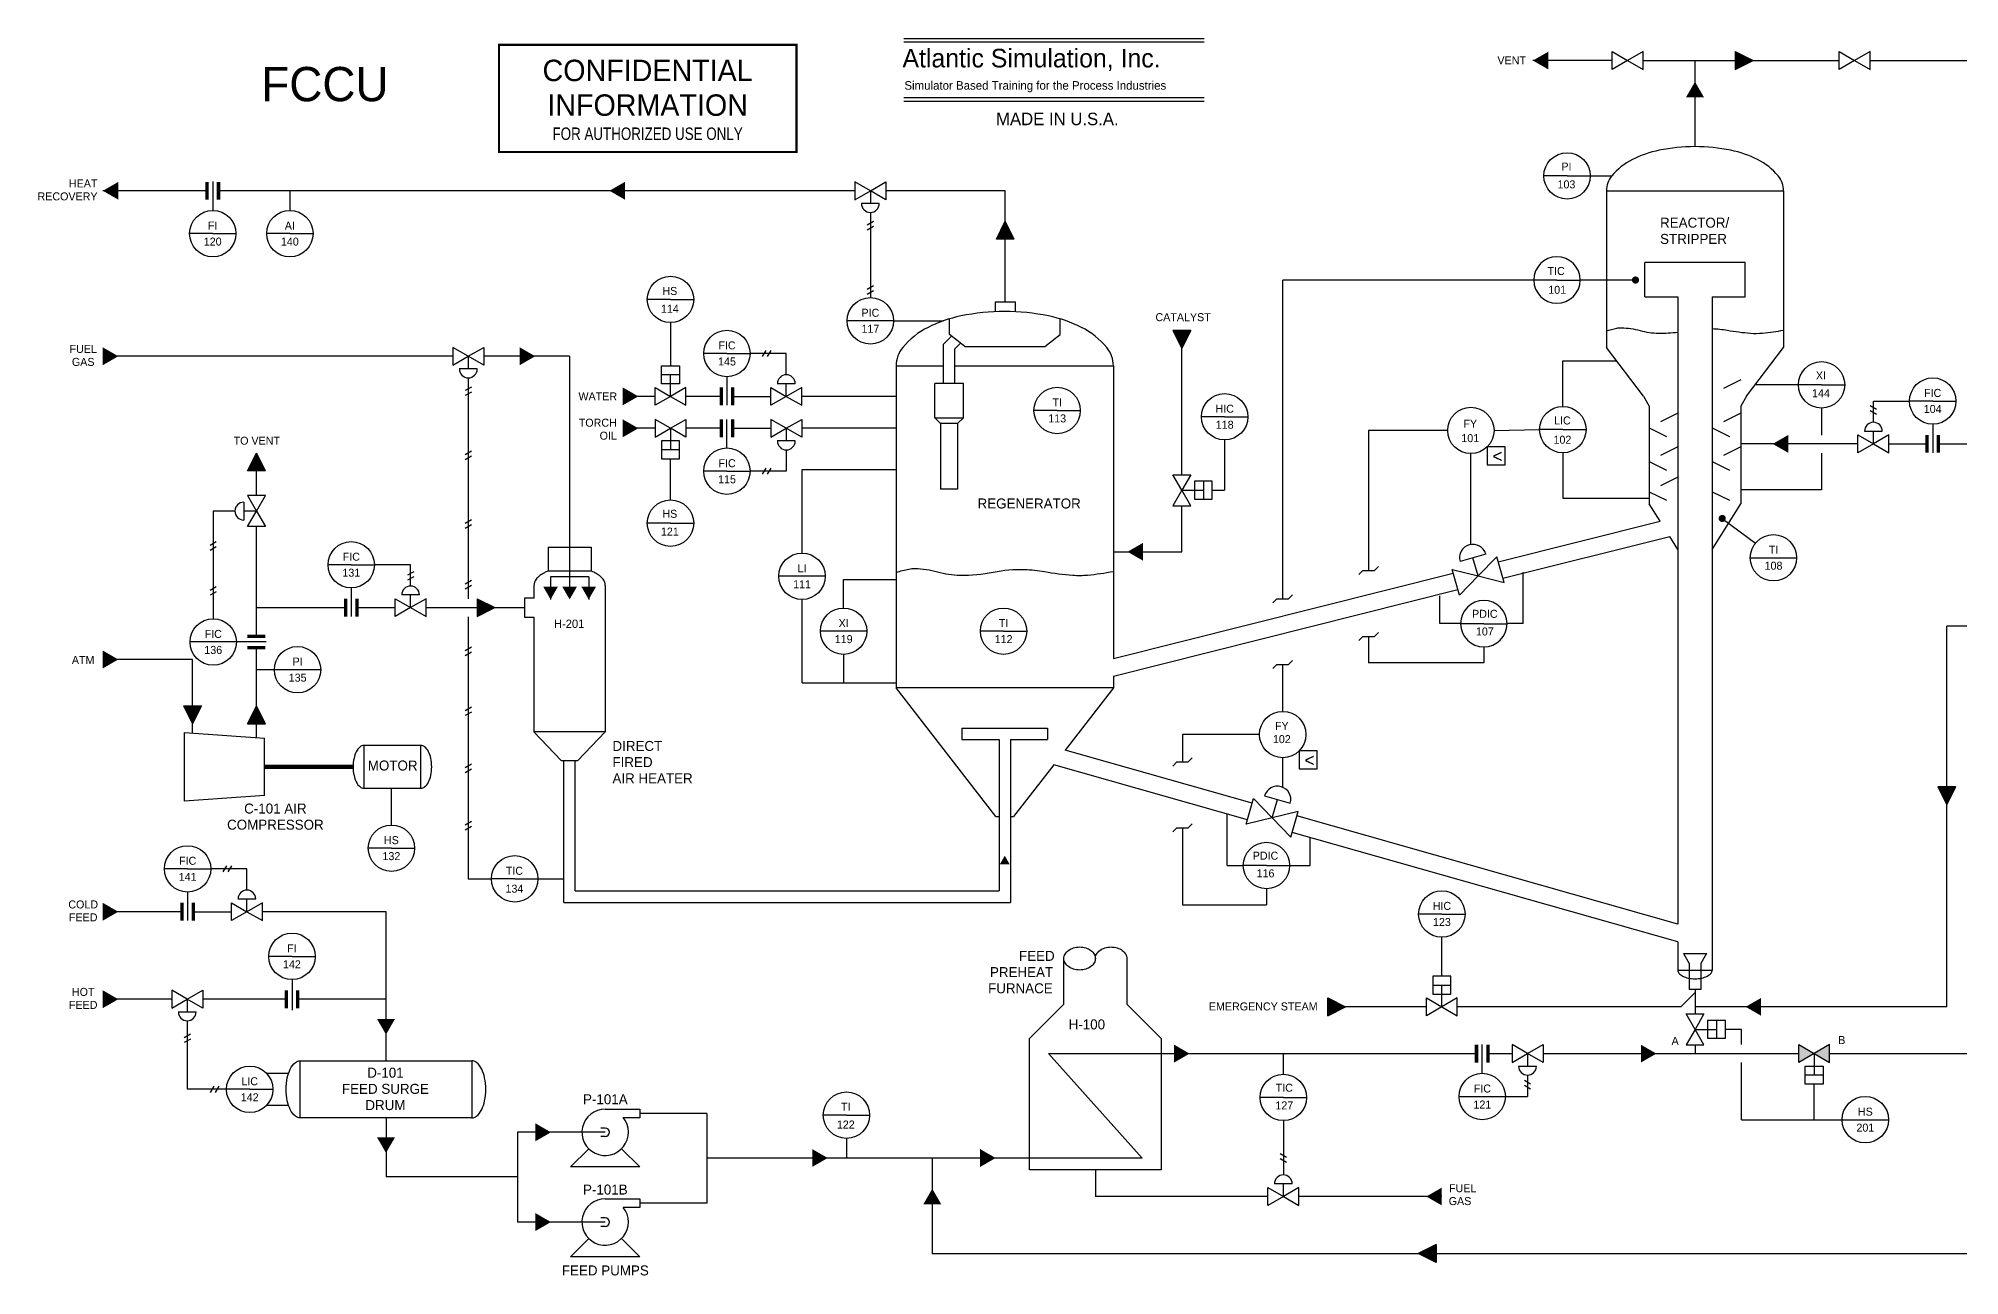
# Model space of a CAD drawing. Extents: x 0.1 to 82.6, y 0 to 21.8.
# Drawn here: x 0.1 to 33.72, y 0.06 to 21.71 of the extents above; entities that cross this region are included whole.
import ezdxf
from ezdxf.enums import TextEntityAlignment as Align

# ---------------------------------------------------------------- set-up
doc = ezdxf.new("R2010")
doc.units = 0
doc.linetypes.add('HIDDEN', pattern=[0])
doc.layers.get('0').update_dxf_attribs({"linetype": 'CONTINUOUS'})
for name, color, linetype in [('E-INSTR', 4, 'HIDDEN'), ('EQUIP', 2, 'CONTINUOUS'), ('INSTR', 4, 'CONTINUOUS'), ('LINE', 7, 'CONTINUOUS'), ('TEXT', 3, 'CONTINUOUS'), ('VALVE', 1, 'CONTINUOUS')]:
    doc.layers.add(name, color=color, linetype=linetype)

# ---------------------------------------------------------------- blocks, each defined once
blk = doc.blocks.new('G-ARROW')
at = {"color": 0}
for p, q in [((-0.3125, 0.15625), (0, 0)), ((-0.3125, 0.15625), (-0.3125, -0.15625)), ((-0.3125, -0.15625), (0, 0))]:
    blk.add_line(p, q, dxfattribs=at)
blk.add_solid([(0, 0), (-0.3125, 0.15625), (-0.3125, -0.15625)], dxfattribs=at)
blk = doc.blocks.new('ARROW')
at = {"color": 0}
blk.add_solid([(0, 0), (-0.271, 0.156), (-0.271, -0.156)], dxfattribs=at)
blk = doc.blocks.new('PN-V')
at = {"color": 0}
for p, q in [((0.054, 0.031), (-0.054, -0.031)), ((0.054, -0.055), (-0.054, -0.118))]:
    blk.add_line(p, q, dxfattribs=at)
blk = doc.blocks.new('PN-H')
at = {"color": 0}
for p, q in [((-0.031, -0.054), (0.031, 0.054)), ((0.055, -0.054), (0.118, 0.054))]:
    blk.add_line(p, q, dxfattribs=at)
blk = doc.blocks.new('B-INSTR')
at = {"color": 0}
for q in [(-0.40625, 0.40625), (0.40625, 0.40625)]:
    blk.add_line((0, 0.40625), q, dxfattribs=at)
blk.add_circle((0, 0.40625), 0.40625, dxfattribs=at)
blk = doc.blocks.new('BREAK')
at = {"color": 0}
for p, q in [((-0.171, -0.071), (-0.1, 0)), ((-0.1, 0), (0.1, 0)), ((0.1, 0), (0.171, 0.071))]:
    blk.add_line(p, q, dxfattribs=at)
blk = doc.blocks.new('10FY-MAX')
at = {"layer": 'INSTR', "color": 0}
blk.add_lwpolyline([(0, -0.625), (0.625, -0.625), (0.625, 0), (0, 0)], close=True, dxfattribs=at)
at = {"layer": 'TEXT', "color": 0}
blk.add_text('>', height=0.45, dxfattribs=at).set_placement((0.092, -0.507))

msp = doc.modelspace()

# ---------------------------------------------------------------- linework, layer by layer
at = {"color": 0}
for points in [[(3.021, 18.885), (3.021, 19.197), (3.081, 18.885), (3.081, 19.197)], [(3.281, 18.885), (3.281, 19.197), (3.221, 18.885), (3.221, 19.197)], [(12.019, 15.287), (12.019, 15.599), (12.079, 15.287), (12.079, 15.599)], [(12.279, 15.287), (12.279, 15.599), (12.219, 15.287), (12.219, 15.599)], [(12.019, 15.04), (12.019, 14.727), (12.079, 15.04), (12.079, 14.727)], [(12.279, 15.04), (12.279, 14.727), (12.219, 15.04), (12.219, 14.727)], [(33.12, 14.455), (33.12, 14.767), (33.18, 14.455), (33.18, 14.767)], [(33.38, 14.455), (33.38, 14.767), (33.32, 14.455), (33.32, 14.767)], [(5.445, 11.589), (5.445, 11.902), (5.505, 11.589), (5.505, 11.902)], [(5.705, 11.589), (5.705, 11.902), (5.645, 11.589), (5.645, 11.902)], [(4.072, 11.274), (3.759, 11.274), (4.072, 11.214), (3.759, 11.214)], [(4.072, 11.014), (3.759, 11.014), (4.072, 11.074), (3.759, 11.074)], [(2.581, 6.267), (2.581, 6.58), (2.641, 6.267), (2.641, 6.58)], [(2.841, 6.267), (2.841, 6.58), (2.781, 6.267), (2.781, 6.58)], [(4.408, 4.735), (4.408, 5.048), (4.468, 4.735), (4.468, 5.048)], [(4.668, 4.735), (4.668, 5.048), (4.608, 4.735), (4.608, 5.048)], [(25.237, 4.097), (25.237, 3.784), (25.297, 4.097), (25.297, 3.784)], [(25.497, 4.097), (25.497, 3.784), (25.437, 4.097), (25.437, 3.784)]]:
    msp.add_solid(points, dxfattribs=at)
at = {"layer": 'E-INSTR', "color": 0}
for p, q in [((26.268, 17.479), (21.875, 17.479)), ((21.875, 11.899), (21.875, 17.479)), ((24.762, 14.847), (23.379, 14.847)), ((23.379, 14.847), (23.379, 12.394)), ((25.574, 14.847), (26.37, 14.861)), ((25.168, 12.851), (25.168, 14.441)), ((23.379, 11.241), (23.379, 10.779)), ((25.395, 10.779), (23.379, 10.779)), ((25.395, 11.059), (25.395, 10.779)), ((21.875, 9.93), (21.875, 10.751)), ((21.469, 9.524), (20.122, 9.524)), ((20.122, 9.524), (20.122, 9.044)), ((21.875, 8.602), (21.875, 9.118)), ((6.278, 7.941), (6.278, 8.584)), ((20.122, 7.891), (20.122, 6.546)), ((21.59, 6.826), (21.59, 6.546)), ((20.122, 6.546), (21.59, 6.546)), ((29.902, 4.364), (29.624, 4.364)), ((29.902, 4.097), (29.902, 4.364)), ((29.902, 2.784), (29.902, 3.784)), ((31.175, 2.784), (31.175, 3.406)), ((29.902, 2.784), (31.664, 2.784))]:
    msp.add_line(p, q, dxfattribs=at)
at = {"layer": 'E-INSTR', "color": 0, "linetype": 'CONTINUOUS'}
msp.add_line((15.065, 16.765), (15.937, 16.765), dxfattribs=at)
at = {"layer": 'E-INSTR', "color": 0, "linetype": 'HIDDEN'}
msp.add_line((24.659, 5.293), (24.659, 5.977), dxfattribs=at)
at = {"layer": 'EQUIP', "color": 0}
for p, q in [((27.54, 19.039), (30.64, 19.039)), ((27.54, 19.039), (27.54, 16.298)), ((30.64, 19.039), (30.64, 16.298)), ((29.967, 17.787), (28.213, 17.787)), ((28.213, 17.187), (28.213, 17.787)), ((29.967, 17.187), (29.967, 17.787)), ((28.213, 17.187), (28.79, 17.187)), ((28.79, 17.187), (28.79, 6.208)), ((29.39, 17.187), (29.39, 5.4)), ((29.39, 17.187), (29.967, 17.187)), ((16.845, 17.098), (16.845, 16.925)), ((16.845, 17.098), (17.195, 17.098)), ((17.195, 17.098), (17.195, 16.924)), ((15.936, 16.359), (16.076, 16.499)), ((16.041, 16.527), (16.041, 16.799)), ((16.311, 16.318), (16.041, 16.527)), ((17.711, 16.318), (17.981, 16.527)), ((17.981, 16.527), (17.981, 16.799)), ((15.936, 15.668), (15.936, 16.359)), ((16.136, 16.276), (16.236, 16.376)), ((16.136, 15.668), (16.136, 16.276)), ((16.311, 16.318), (17.711, 16.318)), ((28.19, 15.448), (27.54, 16.298)), ((29.99, 15.448), (30.64, 16.298)), ((15.111, 15.979), (15.111, 10.34)), ((15.111, 15.979), (15.936, 15.979)), ((16.136, 15.979), (18.911, 15.979)), ((18.911, 15.979), (18.911, 10.855)), ((15.786, 15.068), (15.786, 15.668)), ((16.286, 15.668), (15.786, 15.668)), ((16.286, 15.068), (16.286, 15.668)), ((16.286, 15.6), (16.286, 15.6)), ((29.89, 15.731), (29.588, 15.58)), ((28.19, 15.448), (28.29, 15.274)), ((28.29, 15.274), (28.29, 13.563)), ((28.79, 15.148), (28.488, 14.997)), ((29.89, 15.148), (29.588, 14.997)), ((29.99, 15.448), (29.89, 15.274)), ((29.89, 15.274), (29.89, 13.563)), ((15.786, 15.068), (15.886, 14.968)), ((15.786, 15.068), (16.286, 15.068)), ((16.186, 14.968), (15.886, 14.968)), ((15.886, 14.968), (15.886, 13.818)), ((16.286, 15.068), (16.186, 14.968)), ((16.186, 14.968), (16.186, 13.818)), ((28.29, 14.892), (28.592, 14.741)), ((29.39, 14.892), (29.692, 14.741)), ((28.79, 14.56), (28.488, 14.409)), ((29.89, 14.56), (29.588, 14.409)), ((28.29, 14.303), (28.592, 14.152)), ((29.39, 14.303), (29.692, 14.152)), ((16.186, 13.818), (15.886, 13.818)), ((28.79, 14.031), (28.488, 13.88)), ((28.29, 13.775), (28.592, 13.624)), ((28.48, 13.259), (28.29, 13.563)), ((29.39, 13.775), (29.692, 13.624)), ((29.39, 12.763), (29.89, 13.563)), ((25.646, 12.547), (28.48, 13.259)), ((9.021, 12.801), (9.021, 12.384)), ((9.021, 12.801), (9.771, 12.801)), ((9.771, 12.801), (9.771, 12.384)), ((25.728, 12.259), (28.647, 12.992)), ((28.79, 12.763), (28.647, 12.992)), ((8.771, 12.135), (8.771, 11.912)), ((9.771, 12.384), (9.021, 12.384)), ((10.021, 12.135), (10.021, 9.572)), ((18.911, 10.855), (24.858, 12.349)), ((8.605, 11.912), (8.605, 11.579)), ((8.771, 11.912), (8.605, 11.912)), ((18.911, 10.546), (24.941, 12.061)), ((8.605, 11.579), (8.771, 11.579)), ((8.771, 11.579), (8.771, 9.572)), ((18.911, 10.546), (18.911, 10.34)), ((16.856, 8.088), (15.111, 10.34)), ((18.911, 10.34), (15.111, 10.34)), ((18.911, 10.34), (18.067, 9.251)), ((2.655, 9.559), (4.055, 9.459)), ((2.655, 8.359), (2.655, 9.559)), ((4.055, 8.459), (4.055, 9.459)), ((8.771, 9.572), (9.25, 9.072)), ((10.021, 9.572), (8.771, 9.572)), ((10.021, 9.572), (9.542, 9.072)), ((16.261, 9.637), (16.261, 9.437)), ((16.261, 9.637), (17.761, 9.637)), ((16.261, 9.437), (16.911, 9.437)), ((16.911, 9.437), (16.911, 6.787)), ((17.111, 9.437), (17.761, 9.437)), ((17.111, 9.437), (17.111, 6.587)), ((17.761, 9.637), (17.761, 9.437)), ((5.795, 9.334), (5.795, 8.584)), ((6.795, 9.334), (5.795, 9.334)), ((6.795, 8.584), (6.795, 9.334)), ((21.342, 8.322), (18.067, 9.251)), ((9.25, 9.072), (9.542, 9.072)), ((9.296, 6.587), (9.296, 9.072)), ((9.496, 6.787), (9.496, 9.072)), ((17.869, 8.995), (17.166, 8.088)), ((21.259, 8.033), (17.869, 8.995)), ((4.055, 8.459), (2.655, 8.359)), ((5.795, 8.584), (6.795, 8.584)), ((16.856, 8.088), (16.911, 8.088)), ((17.111, 8.088), (17.166, 8.088)), ((28.79, 6.208), (22.123, 8.1)), ((28.79, 5.896), (22.04, 7.812)), ((9.496, 6.787), (16.911, 6.787)), ((9.296, 6.587), (17.111, 6.587)), ((28.79, 5.896), (28.79, 5.4)), ((18.046, 4.805), (18.046, 5.605)), ((19.146, 5.605), (19.146, 4.805)), ((28.79, 5.4), (29.39, 5.4)), ((28.89, 5.692), (29.29, 5.692)), ((28.89, 5.692), (28.99, 5.519)), ((28.99, 5.519), (28.99, 5.06)), ((29.29, 5.692), (29.19, 5.519)), ((29.19, 5.519), (29.19, 5.06)), ((29.19, 5.06), (28.99, 5.06)), ((17.446, 4.205), (18.046, 4.805)), ((19.146, 4.805), (19.746, 4.205)), ((4.683, 2.815), (4.683, 3.815)), ((4.683, 3.815), (7.683, 3.815)), ((7.683, 3.815), (7.683, 2.815)), ((7.683, 2.815), (4.683, 2.815))]:
    msp.add_line(p, q, dxfattribs=at)
for points in [[(30.64, 19.039, 0.174705), (30.545, 19.302, 0.104203), (30.186, 19.587, 0.064948), (29.717, 19.75, 0.051099), (29.09, 19.814, 0.051099), (28.463, 19.75, 0.064948), (27.994, 19.587, 0.104203), (27.634, 19.302, 0.174705), (27.54, 19.039, 0.174705)], [(18.911, 15.979, 0.174705), (18.795, 16.3, 0.104203), (18.355, 16.65, 0.064948), (17.779, 16.85, 0.051099), (17.011, 16.929, 0.051099), (16.243, 16.85, 0.064948), (15.668, 16.65, 0.104203), (15.227, 16.3, 0.174705), (15.111, 15.979, 0.174705)], [(27.54, 16.589, -0.025426), (27.721, 16.636, -0.055947), (27.806, 16.643, -0.062225), (28.13, 16.595, 0.062966), (28.451, 16.549, 0.039639), (28.79, 16.569, -0.059539)], [(29.39, 16.629, -0.033203), (29.658, 16.6, 0.024916), (30.061, 16.549, 0.042499), (30.272, 16.55, 0.024062), (30.64, 16.603)], [(9.021, 12.386, 0.023655), (8.954, 12.356, 0.104203), (8.809, 12.241, 0.174705), (8.771, 12.135, 0.174705)], [(10.021, 12.135, 0.174705), (9.983, 12.241, 0.104203), (9.838, 12.356, 0.023655), (9.771, 12.386, 0.051099)], [(15.111, 12.363, -0.025426), (15.334, 12.421, -0.055947), (15.438, 12.43, -0.062225), (15.835, 12.371, 0.062966), (16.227, 12.314, 0.055796), (16.81, 12.367, -0.059539), (17.357, 12.413, -0.035349), (17.707, 12.376, 0.024916), (18.202, 12.314, 0.042499), (18.46, 12.316, 0.024062), (18.911, 12.38)], [(5.795, 9.334, 0.174705), (5.731, 9.311, 0.104203), (5.662, 9.224, 0.064948), (5.623, 9.111, 0.051099), (5.607, 8.959, 0.051099), (5.623, 8.808, 0.064948), (5.662, 8.694, 0.104203), (5.731, 8.607, 0.174705), (5.795, 8.584, 0.174705)], [(6.795, 8.584, 0.174705), (6.858, 8.607, 0.104203), (6.928, 8.694, 0.064948), (6.967, 8.808, 0.051099), (6.982, 8.959, 0.051099), (6.967, 9.111, 0.064948), (6.928, 9.224, 0.104203), (6.858, 9.311, 0.174705), (6.795, 9.334, 0.174705)], [(18.596, 5.605, -0.129313), (18.616, 5.678, -0.106376), (18.677, 5.747, -0.084636), (18.763, 5.79, -0.073821), (18.871, 5.806, -0.073821), (18.98, 5.79, -0.084636), (19.066, 5.747, -0.106376), (19.127, 5.678, -0.129313), (19.146, 5.605, -0.129313)], [(28.79, 5.4, 0.174705), (28.808, 5.349, 0.104203), (28.878, 5.294, 0.064948), (28.968, 5.263, 0.051099), (29.09, 5.25, 0.051099), (29.211, 5.263, 0.064948), (29.302, 5.294, 0.104203), (29.371, 5.349, 0.174705), (29.39, 5.4, 0.174705)], [(4.683, 2.815, -0.176325), (4.599, 2.845, -0.103901), (4.508, 2.961, -0.064303), (4.456, 3.112, -0.050467), (4.436, 3.315, -0.050467), (4.456, 3.517, -0.064303), (4.508, 3.668, -0.103901), (4.599, 3.784, -0.176325), (4.683, 3.815, -0.176325)], [(7.683, 2.815, 0.176325), (7.766, 2.845, 0.103901), (7.857, 2.961, 0.064303), (7.909, 3.112, 0.050467), (7.93, 3.315, 0.050467), (7.909, 3.517, 0.064303), (7.857, 3.668, 0.103901), (7.766, 3.784, 0.176325), (7.683, 3.815, 0.176325)]]:
    msp.add_lwpolyline(points, format="xyb", dxfattribs=at)
at = {"layer": 'EQUIP', "color": 0, "const_width": 0.075}
msp.add_lwpolyline([(4.055, 8.959), (5.607, 8.959)], dxfattribs=at)
at = {"layer": 'EQUIP', "color": 0}
msp.add_lwpolyline([(18.596, 5.605, -0.129313), (18.577, 5.531, -0.106376), (18.516, 5.462, -0.084636), (18.43, 5.419, -0.073821), (18.321, 5.403, -0.073821), (18.213, 5.419, -0.084636), (18.127, 5.462, -0.106376), (18.066, 5.531, -0.129313), (18.046, 5.605, -0.129313), (18.066, 5.678, -0.106376), (18.127, 5.747, -0.084636), (18.213, 5.79, -0.073821), (18.321, 5.806, -0.073821), (18.43, 5.79, -0.084636), (18.516, 5.747, -0.106376), (18.577, 5.678, -0.129313)], format="xyb", close=True, dxfattribs=at)
for points in [[(17.446, 1.905), (17.446, 4.205)], [(19.746, 4.205), (19.746, 1.905), (17.446, 1.905)]]:
    msp.add_lwpolyline(points, dxfattribs=at)
at = {"layer": 'INSTR', "color": 0}
for p, q in [((3.151, 19.204), (3.151, 18.697)), ((26.851, 19.301), (26.445, 19.301)), ((26.851, 19.301), (27.258, 19.301)), ((27.258, 19.301), (27.634, 19.301)), ((4.501, 19.041), (4.501, 18.697)), ((14.659, 18.663), (14.659, 17.171)), ((3.151, 18.291), (2.745, 18.291)), ((3.151, 18.291), (3.558, 18.291)), ((4.501, 18.291), (4.095, 18.291)), ((4.501, 18.291), (4.907, 18.291)), ((28.048, 17.479), (27.08, 17.479)), ((11.161, 17.14), (10.755, 17.14)), ((11.161, 17.14), (11.568, 17.14)), ((15.065, 16.765), (14.253, 16.765)), ((12.149, 16.193), (11.743, 16.193)), ((12.149, 16.193), (12.556, 16.193)), ((13.188, 16.193), (12.556, 16.193)), ((13.188, 15.821), (13.188, 16.193)), ((26.777, 16.063), (27.719, 16.063)), ((26.777, 15.267), (26.777, 16.063)), ((7.623, 15.767), (7.623, 11.902)), ((12.149, 15.787), (12.149, 15.287)), ((30.899, 15.645), (30.141, 15.645)), ((31.305, 15.645), (30.899, 15.645)), ((31.305, 15.645), (31.711, 15.645)), ((17.927, 15.196), (17.521, 15.196)), ((17.927, 15.196), (18.333, 15.196)), ((31.305, 15.239), (31.305, 14.766)), ((32.212, 15.361), (32.844, 15.361)), ((32.212, 14.989), (32.212, 15.361)), ((33.25, 15.361), (32.844, 15.361)), ((33.25, 15.361), (33.657, 15.361)), ((12.149, 14.54), (12.149, 15.04)), ((20.859, 15.086), (20.453, 15.086)), ((20.859, 15.086), (21.265, 15.086)), ((26.777, 14.861), (26.37, 14.861)), ((26.777, 14.861), (27.183, 14.861)), ((33.25, 14.955), (33.25, 14.455)), ((13.188, 14.506), (13.188, 14.134)), ((12.149, 14.134), (11.743, 14.134)), ((12.149, 14.134), (12.556, 14.134)), ((13.188, 14.134), (12.556, 14.134)), ((13.463, 12.7), (13.463, 14.161)), ((13.463, 14.161), (15.111, 14.161)), ((26.777, 14.455), (26.777, 13.659)), ((31.305, 14.451), (31.305, 13.805)), ((31.305, 13.805), (29.89, 13.805)), ((26.777, 13.659), (28.29, 13.659)), ((3.538, 13.435), (3.159, 13.435)), ((3.159, 13.435), (3.159, 11.55)), ((11.161, 13.224), (10.755, 13.224)), ((11.161, 13.224), (11.568, 13.224)), ((29.566, 13.306), (30.147, 12.874)), ((5.575, 12.496), (5.169, 12.496)), ((5.575, 12.496), (5.981, 12.496)), ((6.613, 12.496), (5.981, 12.496)), ((6.613, 12.123), (6.613, 12.496)), ((30.056, 12.618), (30.869, 12.618)), ((13.869, 12.294), (13.056, 12.294)), ((14.191, 12.239), (15.111, 12.239)), ((14.191, 11.739), (14.191, 12.239)), ((26.082, 11.465), (26.082, 12.367)), ((5.575, 12.089), (5.575, 11.589)), ((13.463, 10.427), (13.463, 11.888)), ((24.627, 11.465), (24.627, 11.954)), ((7.623, 11.582), (7.623, 7)), ((24.989, 11.465), (24.627, 11.465)), ((26.082, 11.465), (25.801, 11.465)), ((4.087, 11.144), (2.753, 11.144)), ((14.597, 11.333), (13.785, 11.333)), ((16.99, 11.333), (16.583, 11.333)), ((16.99, 11.333), (17.396, 11.333)), ((14.191, 10.927), (14.191, 10.427)), ((5.041, 10.659), (3.915, 10.659)), ((13.463, 10.427), (15.111, 10.427)), ((20.904, 7.232), (20.904, 8.134)), ((6.278, 7.535), (5.872, 7.535)), ((6.278, 7.535), (6.684, 7.535)), ((22.358, 7.232), (22.358, 7.721)), ((2.711, 7.173), (2.305, 7.173)), ((2.711, 7.173), (3.117, 7.173)), ((3.749, 7.173), (3.117, 7.173)), ((3.749, 6.801), (3.749, 7.173)), ((20.904, 7.232), (21.184, 7.232)), ((21.997, 7.232), (22.358, 7.232)), ((2.711, 6.767), (2.711, 6.267)), ((7.623, 7), (8.028, 7)), ((8.841, 7), (9.296, 7)), ((24.659, 6.383), (24.253, 6.383)), ((24.659, 6.383), (25.066, 6.383)), ((4.538, 5.642), (4.131, 5.642)), ((4.538, 5.642), (4.944, 5.642)), ((4.538, 5.235), (4.538, 4.699)), ((2.705, 4.514), (2.705, 3.315)), ((25.367, 3.597), (25.367, 4.097)), ((21.886, 3.579), (21.886, 3.941)), ((4.092, 3.595), (4.478, 3.595)), ((26.159, 3.563), (26.159, 3.19)), ((3.392, 3.315), (2.705, 3.315)), ((3.798, 3.315), (3.392, 3.315)), ((3.798, 3.315), (4.204, 3.315)), ((4.092, 3.035), (4.478, 3.035)), ((21.886, 3.173), (21.479, 3.173)), ((21.886, 3.173), (22.292, 3.173)), ((24.961, 3.19), (25.774, 3.19)), ((25.774, 3.19), (26.159, 3.19)), ((14.24, 2.863), (13.834, 2.863)), ((14.24, 2.863), (14.647, 2.863)), ((21.886, 2.767), (21.886, 1.817)), ((31.664, 2.784), (32.476, 2.784)), ((14.24, 2.457), (14.24, 2.113))]:
    msp.add_line(p, q, dxfattribs=at)
at = {"layer": 'INSTR', "color": 0, "linetype": 'HIDDEN'}
for p, q in [((11.161, 16.734), (11.161, 15.977)), ((20.859, 14.68), (20.859, 13.801)), ((11.161, 13.631), (11.161, 14.349)), ((20.643, 13.801), (20.859, 13.801))]:
    msp.add_line(p, q, dxfattribs=at)
at = {"layer": 'INSTR', "color": 0, "const_width": 0.0625}
for points in [[(28.08, 17.479, 1), (28.017, 17.479, 1)], [(29.597, 13.306, 1), (29.535, 13.306, 1)]]:
    msp.add_lwpolyline(points, format="xyb", close=True, dxfattribs=at)
at = {"layer": 'INSTR', "color": 0}
for centre in [(26.851, 19.301), (3.151, 18.291), (4.501, 18.291), (11.161, 17.14), (14.659, 16.765), (12.149, 16.193), (31.305, 15.645), (17.927, 15.196), (20.859, 15.086), (33.25, 15.361), (25.168, 14.847), (26.777, 14.861), (12.149, 14.134), (11.161, 13.224), (5.575, 12.496), (30.462, 12.618), (13.463, 12.294), (3.159, 11.144), (14.191, 11.333), (16.99, 11.333), (4.635, 10.659), (21.875, 9.524), (6.278, 7.535), (2.711, 7.173), (24.659, 6.383), (4.538, 5.642), (3.798, 3.315), (21.886, 3.173), (25.367, 3.19), (14.24, 2.863), (32.07, 2.784)]:
    msp.add_circle(centre, 0.406, dxfattribs=at)
at = {"layer": 'LINE', "color": 0}
for p, q in [((27.639, 21.32), (26.253, 21.32)), ((28.18, 21.32), (31.612, 21.32)), ((29.09, 19.814), (29.09, 21.32)), ((32.153, 21.32), (36.613, 21.32)), ((3.021, 19.041), (1.228, 19.041)), ((14.388, 19.041), (3.281, 19.041)), ((17.02, 19.041), (14.93, 19.041)), ((17.02, 17.098), (17.02, 19.041)), ((20.109, 14.072), (20.109, 16.598)), ((7.352, 16.145), (1.228, 16.145)), ((9.396, 16.145), (7.893, 16.145)), ((9.396, 16.145), (9.396, 11.918)), ((10.891, 15.443), (10.327, 15.443)), ((12.019, 15.443), (11.432, 15.443)), ((12.279, 15.443), (12.917, 15.443)), ((15.111, 15.443), (13.458, 15.443)), ((10.891, 14.884), (10.327, 14.884)), ((12.019, 14.884), (11.432, 14.884)), ((12.279, 14.884), (12.917, 14.884)), ((15.111, 14.884), (13.458, 14.884)), ((31.942, 14.611), (29.89, 14.611)), ((32.483, 14.611), (33.12, 14.611)), ((33.38, 14.611), (34.062, 14.611)), ((3.915, 13.706), (3.915, 14.296)), ((20.109, 12.723), (20.109, 13.53)), ((3.915, 11.274), (3.915, 13.165)), ((18.911, 12.723), (20.109, 12.723)), ((9.063, 12.286), (9.063, 11.889)), ((9.73, 12.286), (9.063, 12.286)), ((9.73, 12.286), (9.73, 11.889)), ((3.915, 11.746), (5.445, 11.746)), ((5.705, 11.746), (6.343, 11.746)), ((6.884, 11.746), (8.605, 11.746)), ((33.494, 4.759), (33.494, 11.422)), ((34.535, 11.422), (33.494, 11.422)), ((2.795, 10.838), (1.228, 10.838)), ((2.795, 9.549), (2.795, 10.838)), ((3.915, 9.469), (3.915, 11.014)), ((2.581, 6.423), (1.228, 6.423)), ((2.841, 6.423), (3.479, 6.423)), ((6.183, 6.423), (4.02, 6.423)), ((6.183, 3.815), (6.183, 6.423)), ((29.09, 5.06), (29.09, 4.635)), ((29.09, 5.06), (29.09, 5.009)), ((2.434, 4.892), (1.228, 4.892)), ((4.408, 4.892), (2.975, 4.892)), ((6.183, 4.892), (4.668, 4.892)), ((24.389, 4.759), (22.663, 4.759)), ((28.84, 4.759), (24.93, 4.759)), ((28.84, 4.759), (29.09, 5.009)), ((33.494, 4.759), (29.09, 4.759)), ((29.09, 4.094), (29.09, 3.94)), ((17.779, 3.94), (25.237, 3.94)), ((17.779, 3.94), (19.414, 2.113)), ((25.497, 3.94), (25.889, 3.94)), ((26.43, 3.94), (30.905, 3.94)), ((31.446, 3.94), (45.761, 3.94)), ((6.183, 2.815), (6.183, 1.782)), ((10.018, 2.969), (10.624, 2.969)), ((10.624, 2.819), (10.333, 2.819)), ((10.624, 2.969), (10.624, 2.819)), ((11.8, 2.894), (10.624, 2.894)), ((11.8, 2.894), (11.8, 1.323)), ((8.483, 2.563), (8.483, 0.992)), ((10.018, 2.563), (8.483, 2.563)), ((10.018, 2.638), (9.943, 2.638)), ((10.018, 2.488), (9.943, 2.488)), ((9.731, 2.275), (9.412, 1.956)), ((10.305, 2.275), (10.624, 1.956)), ((19.414, 2.113), (11.8, 2.113)), ((15.743, 2.113), (15.743, 0.443)), ((8.483, 1.782), (6.183, 1.782)), ((10.624, 1.956), (9.412, 1.956)), ((18.596, 1.905), (18.596, 1.439)), ((10.018, 1.398), (10.624, 1.398)), ((10.624, 1.398), (10.624, 1.248)), ((21.615, 1.439), (18.596, 1.439)), ((24.659, 1.439), (22.156, 1.439)), ((10.018, 1.067), (9.943, 1.067)), ((10.624, 1.248), (10.333, 1.248)), ((11.8, 1.323), (10.624, 1.323)), ((10.018, 0.992), (8.483, 0.992)), ((9.731, 0.705), (9.412, 0.386)), ((10.018, 0.917), (9.943, 0.917)), ((10.305, 0.705), (10.624, 0.386)), ((10.624, 0.386), (9.412, 0.386)), ((15.743, 0.443), (34.646, 0.443))]:
    msp.add_line(p, q, dxfattribs=at)
for centre, radius, start, end in [((10.018, 2.563), 0.406, 90, 39.1069), ((10.018, 2.563), 0.075, 270, 90), ((10.018, 0.992), 0.406, 90, 39.1069), ((10.018, 0.992), 0.075, 270, 90)]:
    msp.add_arc(centre, radius, start, end, dxfattribs=at)
at = {"layer": 'TEXT', "color": 0}
for p, q in [((15.242, 21.708), (20.5, 21.708)), ((15.242, 21.645), (20.5, 21.645)), ((15.242, 20.672), (20.5, 20.672)), ((15.242, 20.61), (20.5, 20.61))]:
    msp.add_line(p, q, dxfattribs=at)
at = {"layer": 'TEXT', "color": 0, "const_width": 0.0375}
msp.add_lwpolyline([(8.161, 19.72), (8.161, 21.595), (13.367, 21.595), (13.367, 19.72)], close=True, dxfattribs=at)
at = {"layer": 'VALVE', "color": 0}
for p, q in [((27.639, 21.476), (27.909, 21.32)), ((27.639, 21.164), (27.639, 21.476)), ((27.909, 21.32), (27.639, 21.164)), ((31.612, 21.164), (31.612, 21.476)), ((31.612, 21.476), (31.882, 21.32)), ((31.882, 21.32), (31.612, 21.164)), ((14.659, 19.041), (14.388, 19.197)), ((14.388, 19.197), (14.388, 18.885)), ((14.388, 18.885), (14.659, 19.041)), ((14.659, 19.041), (14.659, 18.819)), ((14.815, 18.819), (14.503, 18.819)), ((7.352, 16.301), (7.352, 15.989)), ((7.623, 16.145), (7.352, 16.301)), ((7.352, 15.989), (7.623, 16.145)), ((7.623, 16.145), (7.623, 15.923)), ((7.779, 15.923), (7.466, 15.923)), ((11.318, 15.821), (11.005, 15.821)), ((11.161, 15.443), (11.161, 15.821)), ((12.917, 15.287), (12.917, 15.599)), ((12.917, 15.599), (13.188, 15.443)), ((13.344, 15.665), (13.031, 15.665)), ((13.188, 15.443), (13.188, 15.665)), ((13.188, 15.443), (12.917, 15.287)), ((11.161, 14.884), (11.161, 14.506)), ((13.188, 14.884), (12.917, 15.04)), ((12.917, 15.04), (12.917, 14.727)), ((12.917, 14.727), (13.188, 14.884)), ((13.188, 14.884), (13.188, 14.662)), ((32.056, 14.833), (32.368, 14.833)), ((32.212, 14.611), (32.212, 14.833)), ((11.318, 14.506), (11.005, 14.506)), ((13.344, 14.662), (13.031, 14.662)), ((32.483, 14.767), (32.212, 14.611)), ((32.212, 14.611), (32.483, 14.455)), ((32.483, 14.455), (32.483, 14.767)), ((20.109, 13.801), (20.487, 13.801)), ((20.487, 13.957), (20.487, 13.645)), ((3.694, 13.592), (3.694, 13.279)), ((3.915, 13.435), (3.694, 13.435)), ((3.759, 13.165), (3.915, 13.435)), ((4.072, 13.165), (3.759, 13.165)), ((3.915, 13.435), (4.072, 13.165)), ((25.428, 12.684), (24.978, 12.554)), ((25.294, 12.3), (25.203, 12.619)), ((6.343, 11.902), (6.613, 11.746)), ((6.343, 11.589), (6.343, 11.902)), ((6.77, 11.967), (6.457, 11.967)), ((6.613, 11.746), (6.613, 11.967)), ((6.613, 11.746), (6.343, 11.589)), ((21.557, 8.451), (22.008, 8.321)), ((21.691, 8.067), (21.783, 8.386)), ((3.479, 6.58), (3.749, 6.423)), ((3.479, 6.267), (3.479, 6.58)), ((3.749, 6.423), (3.479, 6.267)), ((3.906, 6.645), (3.593, 6.645)), ((3.749, 6.423), (3.749, 6.645)), ((2.705, 4.892), (2.975, 5.048)), ((2.975, 5.048), (2.975, 4.735)), ((24.503, 5.137), (24.816, 5.137)), ((24.659, 4.759), (24.659, 5.137)), ((2.705, 4.892), (2.705, 4.67)), ((2.975, 4.735), (2.705, 4.892)), ((2.548, 4.67), (2.861, 4.67)), ((29.468, 4.521), (29.468, 4.208)), ((26.159, 3.94), (26.43, 4.097)), ((26.43, 4.097), (26.43, 3.784)), ((29.09, 4.364), (29.468, 4.364)), ((26.003, 3.719), (26.315, 3.719)), ((26.43, 3.784), (26.159, 3.94)), ((26.159, 3.94), (26.159, 3.719)), ((31.175, 3.94), (31.175, 3.563)), ((31.331, 3.563), (31.019, 3.563)), ((21.615, 1.283), (21.615, 1.595)), ((21.615, 1.595), (21.886, 1.439)), ((21.886, 1.439), (21.615, 1.283)), ((22.042, 1.661), (21.729, 1.661)), ((21.886, 1.439), (21.886, 1.661))]:
    msp.add_line(p, q, dxfattribs=at)
for points in [[(28.18, 21.164), (28.18, 21.476), (27.909, 21.32)], [(32.153, 21.164), (32.153, 21.476), (31.882, 21.32)], [(14.93, 19.197), (14.93, 18.885), (14.659, 19.041)], [(7.893, 16.301), (7.893, 15.989), (7.623, 16.145)], [(11.005, 15.665), (11.005, 15.977), (11.318, 15.977), (11.318, 15.665)], [(10.891, 15.287), (10.891, 15.599), (11.161, 15.443)], [(11.432, 15.287), (11.432, 15.599), (11.161, 15.443)], [(13.458, 15.287), (13.458, 15.599), (13.188, 15.443)], [(10.891, 15.04), (10.891, 14.727), (11.161, 14.884)], [(11.432, 15.04), (11.432, 14.727), (11.161, 14.884)], [(13.458, 15.04), (13.458, 14.727), (13.188, 14.884)], [(11.005, 14.662), (11.005, 14.349), (11.318, 14.349), (11.318, 14.662)], [(31.942, 14.455), (31.942, 14.767), (32.212, 14.611)], [(19.953, 14.072), (20.265, 14.072), (20.109, 13.801)], [(19.953, 13.53), (20.265, 13.53), (20.109, 13.801)], [(20.33, 13.645), (20.643, 13.645), (20.643, 13.957), (20.33, 13.957)], [(4.072, 13.706), (3.759, 13.706), (3.915, 13.435)], [(25.749, 12.186), (25.62, 12.637), (25.294, 12.3)], [(24.969, 11.962), (24.84, 12.413), (25.294, 12.3)], [(6.884, 11.589), (6.884, 11.902), (6.613, 11.746)], [(21.236, 7.953), (21.366, 8.404), (21.691, 8.067)], [(22.017, 7.729), (22.146, 8.18), (21.691, 8.067)], [(4.02, 6.267), (4.02, 6.58), (3.749, 6.423)], [(2.434, 5.048), (2.434, 4.735), (2.705, 4.892)], [(24.816, 4.981), (24.816, 5.293), (24.503, 5.293), (24.503, 4.981)], [(24.389, 4.603), (24.389, 4.915), (24.659, 4.759)], [(24.93, 4.603), (24.93, 4.915), (24.659, 4.759)], [(28.934, 4.635), (29.246, 4.635), (29.09, 4.364)], [(29.311, 4.208), (29.624, 4.208), (29.624, 4.521), (29.311, 4.521)], [(25.889, 4.097), (25.889, 3.784), (26.159, 3.94)], [(28.934, 4.094), (29.246, 4.094), (29.09, 4.364)], [(30.905, 3.784), (30.905, 4.097), (31.175, 3.94)], [(31.446, 3.784), (31.446, 4.097), (31.175, 3.94)], [(31.331, 3.719), (31.331, 3.406), (31.019, 3.406), (31.019, 3.719)], [(22.156, 1.283), (22.156, 1.595), (21.886, 1.439)]]:
    msp.add_lwpolyline(points, close=True, dxfattribs=at)
for centre, radius, start, end in [((14.659, 18.819), 0.156, 180, 0), ((7.623, 15.923), 0.156, 180, 0), ((13.188, 15.665), 0.156, 0, 180), ((32.212, 14.833), 0.156, 0, 180), ((13.188, 14.662), 0.156, 180, 0), ((3.694, 13.435), 0.156, 90, 270), ((25.203, 12.619), 0.234, 16, 196), ((6.613, 11.967), 0.156, 0, 180), ((21.783, 8.386), 0.234, 344, 164), ((3.749, 6.645), 0.156, 0, 180), ((2.705, 4.67), 0.156, 180, 0), ((26.159, 3.719), 0.156, 180, 0), ((21.886, 1.661), 0.156, 0, 180)]:
    msp.add_arc(centre, radius, start, end, dxfattribs=at)
msp.add_solid([(31.446, 3.784), (31.446, 4.097), (30.905, 4.097), (30.905, 3.784)], dxfattribs=at)

# ---------------------------------------------------------------- block references
at = {"layer": 'E-INSTR', "color": 0, "xscale": 0.5, "yscale": 0.5, "zscale": 0.5, "rotation": 180}
for p in [(25.768, 14.247), (22.478, 8.927)]:
    msp.add_blockref('10FY-MAX', p, dxfattribs=at)
at = {"layer": 'INSTR', "color": 0}
for name, p in [('PN-V', (14.659, 18.47)), ('PN-V', (14.659, 17.346)), ('PN-H', (12.805, 16.193)), ('PN-V', (7.623, 15.574)), ('PN-V', (7.623, 14.45)), ('PN-H', (12.805, 14.134)), ('PN-V', (7.623, 13.251)), ('PN-V', (3.159, 12.864)), ('BREAK', (23.379, 12.394)), ('PN-V', (3.159, 12.079)), ('PN-V', (6.613, 12.342)), ('PN-V', (7.623, 12.188)), ('BREAK', (21.875, 11.899)), ('BREAK', (23.379, 11.241)), ('PN-V', (7.623, 11.02)), ('BREAK', (21.875, 10.751)), ('PN-V', (7.623, 9.973)), ('BREAK', (20.122, 9.044)), ('PN-V', (7.623, 8.972)), ('PN-V', (7.623, 7.97)), ('BREAK', (20.122, 7.891)), ('PN-H', (3.367, 7.173)), ('PN-V', (2.705, 4.25)), ('PN-H', (3.144, 3.315))]:
    msp.add_blockref(name, p, dxfattribs=at)
at = {"layer": 'INSTR', "color": 0, "xscale": -1}
for name, p in [('B-INSTR', (26.674, 17.073)), ('PN-V', (32.212, 15.25)), ('PN-V', (21.886, 2.16))]:
    msp.add_blockref(name, p, dxfattribs=at)
at = {"layer": 'INSTR', "color": 0, "xscale": -1, "rotation": 180}
for name, p in [('B-INSTR', (25.395, 11.871)), ('PN-V', (26.159, 3.349))]:
    msp.add_blockref(name, p, dxfattribs=at)
at = {"layer": 'INSTR', "color": 0, "rotation": 180}
for p in [(8.435, 7.406), (21.59, 7.638)]:
    msp.add_blockref('B-INSTR', p, dxfattribs=at)
at = {"layer": 'LINE', "color": 0}
for name, p, rotation in [('ARROW', (26.253, 21.32), 180), ('ARROW', (29.09, 20.95), 90), ('G-ARROW', (20.109, 16.286), 270), ('ARROW', (30.45, 14.611), 180), ('ARROW', (19.159, 12.723), 180), ('G-ARROW', (3.915, 10.025), 90), ('G-ARROW', (33.494, 8.298), 270), ('ARROW', (29.976, 4.759), 180), ('ARROW', (15.743, 1.576), 90), ('ARROW', (24.388, 1.439), 180)]:
    msp.add_blockref(name, p, dxfattribs=dict(at, rotation=rotation))
for name, p in [('G-ARROW', (30.106, 21.32)), ('ARROW', (1.498, 16.145)), ('ARROW', (8.794, 16.145)), ('ARROW', (10.598, 15.443)), ('G-ARROW', (8.09, 11.746)), ('ARROW', (1.498, 10.838)), ('ARROW', (1.498, 6.423)), ('ARROW', (1.498, 4.892))]:
    msp.add_blockref(name, p, dxfattribs=at)
at = {"layer": 'LINE', "color": 0, "xscale": -1}
for name, p in [('ARROW', (1.228, 19.041)), ('ARROW', (10.093, 19.041)), ('G-ARROW', (24.247, 0.443))]:
    msp.add_blockref(name, p, dxfattribs=at)
for name, p, rotation in [('G-ARROW', (17.02, 18.507), 270), ('ARROW', (10.598, 14.884), 180), ('G-ARROW', (3.915, 14.45), 270), ('G-ARROW', (2.795, 9.712), 90), ('G-ARROW', (22.976, 4.759), 180), ('ARROW', (6.183, 4.273), 90), ('ARROW', (20.246, 3.94), 180), ('ARROW', (28.414, 3.94), 180), ('ARROW', (9.07, 2.563), 180), ('ARROW', (6.183, 2.201), 90), ('ARROW', (13.913, 2.113), 180), ('ARROW', (16.851, 2.113), 180), ('ARROW', (9.07, 0.992), 180)]:
    msp.add_blockref(name, p, dxfattribs=dict(at, rotation=rotation))
at = {"layer": 'LINE', "color": 0}
for p, xscale, yscale, zscale, rotation in [((9.063, 11.889), 0.8333333333333334, 0.8333333333333334, 0.8333333333333334, 270), ((9.396, 11.889), 0.8333333333333334, 0.8333333333333334, 0.8333333333333334, 270), ((9.73, 11.889), 0.8333333333333334, 0.8333333333333334, 0.8333333333333334, 270), ((17.011, 7.403), 0.5501555530206499, 0.5501555530206499, 0.5501555530206499, 90)]:
    msp.add_blockref('ARROW', p, dxfattribs=dict(at, xscale=xscale, yscale=yscale, zscale=zscale, rotation=rotation))

# ---------------------------------------------------------------- texts
at = {"layer": 'TEXT', "color": 0}
for s, height, p in [('Atlantic Simulation, Inc.', 0.325, (15.221, 21.2)), ('Simulator Based Training for the Process Industries', 0.15, (15.255, 20.81)), ('REACTOR/', 0.175, (28.479, 18.395)), ('STRIPPER', 0.175, (28.479, 18.111)), ('DIRECT', 0.175, (10.146, 9.237)), ('FIRED', 0.175, (10.146, 8.954)), ('MOTOR', 0.175, (5.864, 8.895)), ('AIR HEATER', 0.175, (10.146, 8.67)), ('FEED', 0.175, (17.26, 5.563)), ('PREHEAT', 0.175, (16.752, 5.279)), ('FURNACE', 0.175, (16.719, 4.996)), ('H-100', 0.175, (18.129, 4.364))]:
    msp.add_text(s, height=height, dxfattribs=at).set_placement(p)
for s, height, p in [('FCCU', 0.6, (5.114, 20.608)), ('CONFIDENTIAL', 0.375, (10.761, 20.96)), ('VENT', 0.14, (25.882, 21.254)), ('INFORMATION', 0.375, (10.761, 20.353)), ('MADE IN U.S.A.', 0.21875, (17.931, 20.189)), ('PI', 0.14, (26.84, 19.395)), ('HEAT', 0.14, (0.884, 19.099)), ('103', 0.14, (26.84, 19.083)), ('RECOVERY', 0.14, (0.61, 18.873)), ('FI', 0.14, (3.15, 18.362)), ('AI', 0.14, (4.5, 18.362)), ('120', 0.14, (3.15, 18.082)), ('140', 0.14, (4.5, 18.082)), ('TIC', 0.14, (26.66, 17.567)), ('HS', 0.14, (11.15, 17.218)), ('101', 0.14, (26.678, 17.238)), ('114', 0.14, (11.15, 16.906)), ('PIC', 0.14, (14.66, 16.836)), ('CATALYST', 0.14, (20.132, 16.759)), ('117', 0.14, (14.66, 16.556)), ('FUEL', 0.14, (0.884, 16.203)), ('FIC', 0.14, (12.151, 16.265)), ('GAS', 0.14, (0.884, 15.976)), ('145', 0.14, (12.151, 15.984)), ('XI', 0.14, (31.294, 15.739)), ('WATER', 0.14, (9.889, 15.373)), ('144', 0.14, (31.294, 15.427)), ('FIC', 0.14, (33.249, 15.433)), ('113', 0.14, (17.928, 14.987)), ('TI', 0.14, (17.928, 15.268)), ('HIC', 0.14, (20.86, 15.157)), ('104', 0.14, (33.249, 15.152)), ('TORCH', 0.14, (9.889, 14.912)), ('OIL', 0.14, (10.072, 14.685)), ('118', 0.14, (20.86, 14.877)), ('FY', 0.14, (25.157, 14.895)), ('LIC', 0.14, (26.77, 14.951)), ('TO VENT', 0.14, (3.922, 14.597)), ('101', 0.14, (25.157, 14.642)), ('102', 0.14, (26.77, 14.614)), ('FIC', 0.14, (12.151, 14.203)), ('115', 0.14, (12.151, 13.922)), ('HS', 0.14, (11.15, 13.318)), ('REGENERATOR', 0.175, (17.438, 13.481)), ('121', 0.14, (11.15, 13.006)), ('TI', 0.14, (30.464, 12.69)), ('FIC', 0.14, (5.576, 12.567)), ('LI', 0.14, (13.464, 12.366)), ('108', 0.14, (30.464, 12.409)), ('131', 0.14, (5.576, 12.287)), ('111', 0.14, (13.464, 12.085)), ('H-201', 0.1458, (9.388, 11.39)), ('XI', 0.14, (14.192, 11.405)), ('TI', 0.14, (16.991, 11.404)), ('PDIC', 0.14, (25.412, 11.567)), ('FIC', 0.14, (3.16, 11.215)), ('119', 0.14, (14.192, 11.124)), ('112', 0.14, (16.991, 11.124)), ('107', 0.14, (25.412, 11.258)), ('ATM', 0.14, (0.883, 10.759)), ('136', 0.14, (3.16, 10.935)), ('PI', 0.14, (4.636, 10.731)), ('135', 0.14, (4.636, 10.45)), ('102', 0.14, (21.859, 9.374)), ('FY', 0.14, (21.859, 9.606)), ('C-101 AIR', 0.175, (4.247, 8.142)), ('COMPRESSOR', 0.175, (4.247, 7.859)), ('HS', 0.14, (6.277, 7.606)), ('132', 0.14, (6.277, 7.326)), ('PDIC', 0.14, (21.574, 7.334)), ('141', 0.14, (2.712, 6.964)), ('FIC', 0.14, (2.712, 7.245)), ('TIC', 0.14, (8.43, 7.07)), ('116', 0.14, (21.574, 7.025)), ('134', 0.14, (8.43, 6.757)), ('COLD', 0.14, (0.884, 6.481)), ('FEED', 0.14, (0.884, 6.255)), ('HIC', 0.14, (24.661, 6.455)), ('123', 0.14, (24.661, 6.174)), ('FI', 0.14, (4.536, 5.713)), ('142', 0.14, (4.536, 5.433)), ('HOT', 0.14, (0.884, 4.95)), ('FEED', 0.14, (0.884, 4.723)), ('EMERGENCY STEAM', 0.14, (21.534, 4.696)), ('A', 0.14, (28.742, 4.093)), ('B', 0.14, (31.659, 4.107)), ('LIC', 0.14, (3.797, 3.386)), ('FEED SURGE', 0.175, (6.173, 3.236)), ('D-101', 0.175, (6.173, 3.519)), ('TIC', 0.14, (21.903, 3.273)), ('FIC', 0.14, (25.369, 3.259)), ('142', 0.14, (3.797, 3.106)), ('DRUM', 0.175, (6.173, 2.952)), ('P-101A', 0.175, (10.021, 3.054)), ('TI', 0.14, (14.229, 2.941)), ('127', 0.14, (21.903, 2.964)), ('121', 0.14, (25.369, 2.979)), ('122', 0.14, (14.229, 2.629)), ('201', 0.14, (32.071, 2.575)), ('HS', 0.14, (32.071, 2.855)), ('P-101B', 0.175, (10.021, 1.473)), ('GAS', 0.14, (24.978, 1.289)), ('FUEL', 0.14, (25.025, 1.515)), ('FEED PUMPS', 0.175, (10.021, 0.058))]:
    msp.add_text(s, height=height, dxfattribs=at).set_placement(p, align=Align.CENTER)
at = {"layer": 'TEXT', "color": 0, "width": 0.8}
msp.add_text('FOR AUTHORIZED USE ONLY', height=0.21875, dxfattribs=at).set_placement((10.761, 19.93), align=Align.CENTER)

doc.saveas('drawing.dxf')
